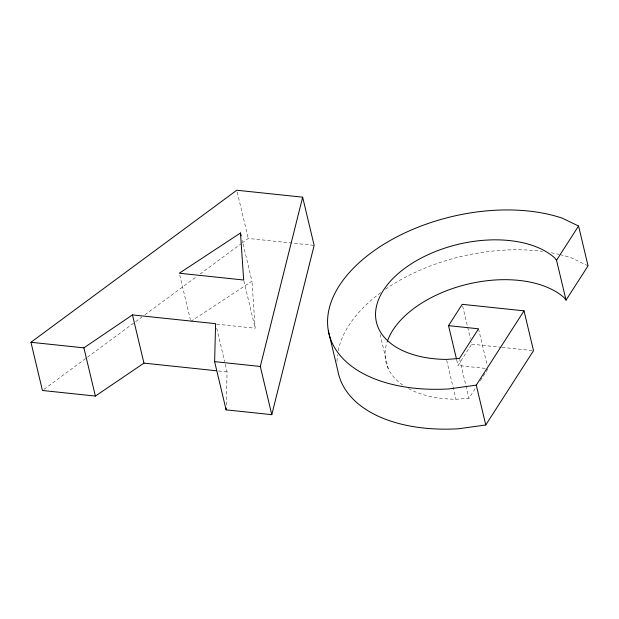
<?xml version="1.0" encoding="UTF-8"?>
<svg xmlns="http://www.w3.org/2000/svg" width="619" height="619" viewBox="0 0 619 619"><rect width="100%" height="100%" fill="white"/><g stroke="black" fill="none" stroke-linecap="round" stroke-linejoin="round"><path stroke-width="0.46" stroke-dasharray="3.1 2.32" d="M226.229 405.112L227.096 371.887L224.883 362.618M485.203 368.359L458.021 365.489L471.724 344.179L471.283 342.322M408.509 388.624A97.725 56.886 -13.4 0 0 455.955 399.255L468.939 398.319L475.64 387.896M480.282 380.677L488.012 368.653M43.988 389.343L86.706 357.782M87.48 357.209L134.865 322.213M135.638 321.64L141.852 317.052M144.962 314.754L196.997 276.314M200.107 274.024L241.271 243.615M242.044 243.035L248.258 238.447L314.143 245.395M190.784 321.439L251.964 281.204L242.246 240.404M471.724 344.179L501.197 347.282M502.148 347.383L533.516 350.694M216.727 324.17L255.16 328.225L251.964 281.204M218.492 370.982L227.096 371.887M588.05 265.861L571.554 257.922A146.587 85.329 -13.4 0 0 559.94 254.602M478.518 328.805L487.346 365.875M462.672 306.188L470.401 338.616M459.669 359.407L468.939 398.319M456.698 359.933L458.021 365.489M446.686 360.335L455.955 399.255M380.081 334.384L388.252 368.669M237.216 192.091L248.258 238.447M243.894 280.941L255.16 328.225M216.712 328.31L224.666 361.689M179.742 275.076L190.343 319.582M337.046 361.388A146.587 85.329 -13.4 0 1 337.517 354.656M338.152 350.787A146.587 85.329 -13.4 0 1 380.693 292.648M385.451 289.243A146.587 85.329 -13.4 0 1 542.499 251.399M551.367 252.792A146.587 85.329 -13.4 0 1 559.003 254.386M402.76 385.103A97.725 56.886 -13.4 0 1 386.999 342.33"/><path stroke-width="0.93" d="M30.95 342.276L236.775 190.234L302.652 197.182L314.143 245.395L271.787 414.676L226.105 409.855L214.623 361.643L215.605 323.675L132.466 314.909L83.898 347.863L30.95 342.276L42.432 390.488L95.388 396.075L143.948 363.121L216.58 370.781M226.105 409.855L226.152 407.96M271.787 414.676L260.297 366.463L302.652 197.182M456.482 359.005L448.535 325.648L462.231 304.331L524.022 310.846L533.516 350.694L485.76 424.982L458.555 428.766A146.587 85.329 -13.4 0 1 337.842 370.711L328.349 330.871M485.76 424.982L476.274 385.134L524.022 310.846M578.556 226.012L588.05 265.861L566.029 300.114L556.535 260.266L578.556 226.012L562.06 218.081A146.587 85.329 -13.4 0 0 339.978 284.647A146.587 85.329 -13.4 0 0 449.061 388.918L476.274 385.134M240.482 232.992L179.301 273.227L243.677 280.012L240.482 232.992L241.139 235.769M448.535 325.648L478.518 328.805L459.445 358.478L446.469 359.415A97.725 56.886 -13.4 0 1 395.51 276.004A97.725 56.886 -13.4 0 1 554.74 257.914L556.535 260.266M214.623 361.643L260.297 366.463M566.029 300.114L564.234 297.754A97.725 56.886 -13.4 0 0 466.517 284.446A97.725 56.886 -13.4 0 0 387.308 341.409M132.466 314.909L143.948 363.121M83.898 347.863L95.388 396.075"/></g></svg>
